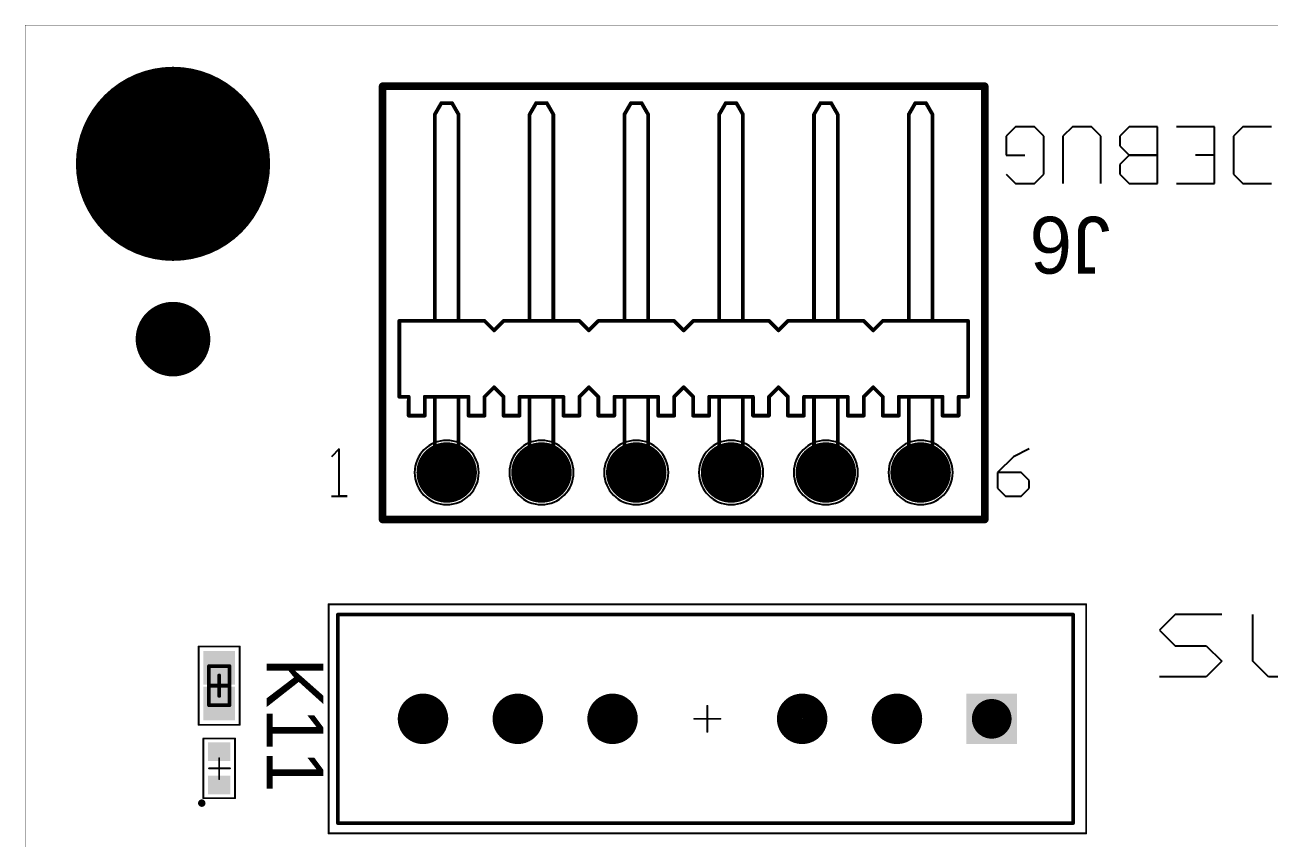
# Model space of a CAD drawing. Header units: millimetres. Extents: x 0 to 100, y 0 to 100.
# Drawn here: x 0 to 33.34, y 78.21 to 100.01 of the extents above; entities that cross this region are included whole.
import ezdxf

# ---------------------------------------------------------------- set-up
doc = ezdxf.new("R2010")
doc.units = ezdxf.units.MM
for name, color, linetype in [('BottomLayer', 5, 'Continuous'), ('BottomSolder', 6, 'Continuous'), ('Mechanical1', 6, 'Continuous'), ('Mechanical13', 56, 'Continuous'), ('Mechanical15', 56, 'Continuous'), ('MidLayer14', 9, 'Continuous'), ('MultiLayer', 9, 'Continuous'), ('PadHoleLayer', 156, 'Continuous'), ('TopLayer', 1, 'Continuous'), ('TopOverlay', 2, 'Continuous'), ('TopPaste', 8, 'Continuous'), ('TopSolder', 216, 'Continuous')]:
    doc.layers.add(name, color=color, linetype=linetype)

msp = doc.modelspace()

# ---------------------------------------------------------------- linework, layer by layer
at = {"layer": 'BottomLayer'}
for points, const_width in [([(2.719, 96.287, 1), (5.219, 96.287, 1)], 2.5), ([(10.898, 88.011, 1), (11.708, 88.011, 1)], 0.81), ([(13.438, 88.011, 1), (14.248, 88.011, 1)], 0.81), ([(15.978, 88.011, 1), (16.788, 88.011, 1)], 0.81), ([(18.518, 88.011, 1), (19.328, 88.011, 1)], 0.81), ([(21.058, 88.011, 1), (21.868, 88.011, 1)], 0.81), ([(23.598, 88.011, 1), (24.408, 88.011, 1)], 0.81), ([(10.38, 81.407, 1), (10.956, 81.407, 1)], 0.575), ([(12.92, 81.407, 1), (13.496, 81.407, 1)], 0.575), ([(15.46, 81.407, 1), (16.036, 81.407, 1)], 0.575), ([(20.54, 81.407, 1), (21.116, 81.407, 1)], 0.575), ([(23.08, 81.407, 1), (23.656, 81.407, 1)], 0.575)]:
    msp.add_lwpolyline(points, format="xyb", close=True, dxfattribs=dict(at, const_width=const_width))
msp.add_solid([(26.483, 80.832), (26.483, 81.982), (25.333, 80.832), (25.333, 81.982)], dxfattribs=at)
at = {"layer": 'BottomSolder'}
for points, const_width in [([(2.668, 96.287, 1), (5.27, 96.287, 1)], 2.602), ([(10.33, 81.407, 1), (11.006, 81.407, 1)], 0.677), ([(12.87, 81.407, 1), (13.546, 81.407, 1)], 0.677), ([(15.41, 81.407, 1), (16.086, 81.407, 1)], 0.677), ([(20.49, 81.407, 1), (21.166, 81.407, 1)], 0.677), ([(23.03, 81.407, 1), (23.706, 81.407, 1)], 0.677)]:
    msp.add_lwpolyline(points, format="xyb", close=True, dxfattribs=dict(at, const_width=const_width))
for points in [[(12.164, 88.011, 1), (10.442, 88.011, 1)], [(14.704, 88.011, 1), (12.982, 88.011, 1)], [(17.244, 88.011, 1), (15.522, 88.011, 1)], [(19.784, 88.011, 1), (18.062, 88.011, 1)], [(22.324, 88.011, 1), (20.602, 88.011, 1)], [(24.864, 88.011, 1), (23.142, 88.011, 1)], [(10.442, 88.011, 1), (10.442, 88.011, 1)], [(12.164, 88.011, 1), (12.164, 88.011, 1)], [(12.982, 88.011, 1), (12.982, 88.011, 1)], [(14.704, 88.011, 1), (14.704, 88.011, 1)], [(15.522, 88.011, 1), (15.522, 88.011, 1)], [(17.244, 88.011, 1), (17.244, 88.011, 1)], [(18.062, 88.011, 1), (18.062, 88.011, 1)], [(19.784, 88.011, 1), (19.784, 88.011, 1)], [(20.602, 88.011, 1), (20.602, 88.011, 1)], [(22.324, 88.011, 1), (22.324, 88.011, 1)], [(23.142, 88.011, 1), (23.142, 88.011, 1)], [(24.864, 88.011, 1), (24.864, 88.011, 1)]]:
    msp.add_lwpolyline(points, format="xyb", close=True, dxfattribs=at)
msp.add_solid([(26.585, 80.73), (26.585, 82.084), (25.231, 80.73), (25.231, 82.084)], dxfattribs=at)
at = {"layer": 'Mechanical1', "const_width": 0.0127}
for points in [[(0.006, 100.006), (100.006, 100.006)], [(0.006, 0.006), (0.006, 100.006)]]:
    msp.add_lwpolyline(points, dxfattribs=at)
at = {"layer": 'Mechanical1', "const_width": 0.00635}
msp.add_lwpolyline([(0.003, 100.006, 1), (0.01, 100.006, 1)], format="xyb", close=True, dxfattribs=at)
msp.add_lwpolyline([(0.003, 100.006, 1), (0.01, 100.006, 1)], format="xyb", close=True, dxfattribs=at)
msp.add_lwpolyline([(0.003, 100.006, 1), (0.01, 100.006, 1)], format="xyb", close=True, dxfattribs=at)
msp.add_lwpolyline([(0.003, 100.006, 1), (0.01, 100.006, 1)], format="xyb", close=True, dxfattribs=at)
at = {"layer": 'Mechanical13'}
for p, q in [((8.425, 88.646), (8.213, 88.434)), ((8.425, 87.376), (8.425, 88.646)), ((26.487, 88.434), (26.064, 88.011)), ((26.91, 88.646), (26.487, 88.434)), ((26.064, 88.011), (26.064, 87.588)), ((26.699, 88.011), (26.064, 88.011)), ((26.91, 87.799), (26.699, 88.011)), ((26.91, 87.588), (26.91, 87.799)), ((8.213, 87.376), (8.636, 87.376)), ((8.636, 87.376), (8.425, 87.376)), ((26.064, 87.588), (26.276, 87.376)), ((26.276, 87.376), (26.699, 87.376)), ((26.699, 87.376), (26.91, 87.588))]:
    msp.add_line(p, q, dxfattribs=at)
for points, const_width in [([(9.583, 86.75), (9.583, 98.425)], 0.1), ([(9.583, 98.425), (25.723, 98.425)], 0.1), ([(25.723, 86.75), (25.723, 98.425)], 0.1), ([(10.985, 97.612), (11.161, 97.917)], 0.1), ([(11.161, 97.917), (11.445, 97.917)], 0.1), ([(11.445, 97.917), (11.621, 97.612)], 0.1), ([(13.525, 97.612), (13.701, 97.917)], 0.1), ([(13.701, 97.917), (13.985, 97.917)], 0.1), ([(13.985, 97.917), (14.161, 97.612)], 0.1), ([(16.065, 97.612), (16.241, 97.917)], 0.1), ([(16.241, 97.917), (16.525, 97.917)], 0.1), ([(16.525, 97.917), (16.701, 97.612)], 0.1), ([(18.605, 97.612), (18.781, 97.917)], 0.1), ([(18.781, 97.917), (19.065, 97.917)], 0.1), ([(19.065, 97.917), (19.241, 97.612)], 0.1), ([(21.145, 97.612), (21.321, 97.917)], 0.1), ([(21.321, 97.917), (21.605, 97.917)], 0.1), ([(21.605, 97.917), (21.781, 97.612)], 0.1), ([(23.685, 97.612), (23.861, 97.917)], 0.1), ([(23.861, 97.917), (24.145, 97.917)], 0.1), ([(24.145, 97.917), (24.321, 97.612)], 0.1), ([(10.985, 92.075), (10.985, 97.612)], 0.1), ([(11.621, 92.075), (11.621, 97.612)], 0.1), ([(13.525, 92.075), (13.525, 97.612)], 0.1), ([(14.161, 92.075), (14.161, 97.612)], 0.1), ([(16.065, 92.075), (16.065, 97.612)], 0.1), ([(16.701, 92.075), (16.701, 97.612)], 0.1), ([(18.605, 92.075), (18.605, 97.612)], 0.1), ([(19.241, 92.075), (19.241, 97.612)], 0.1), ([(21.145, 92.075), (21.145, 97.612)], 0.1), ([(21.781, 92.075), (21.781, 97.612)], 0.1), ([(23.685, 92.075), (23.685, 97.612)], 0.1), ([(24.321, 92.075), (24.321, 97.612)], 0.1), ([(10.033, 90.043), (10.033, 92.075)], 0.1), ([(10.033, 92.075), (12.319, 92.075)], 0.1), ([(12.319, 92.075), (12.573, 91.821)], 0.1), ([(12.573, 91.821), (12.827, 92.075)], 0.1), ([(12.827, 92.075), (14.859, 92.075)], 0.1), ([(14.859, 92.075), (15.113, 91.821)], 0.1), ([(15.113, 91.821), (15.367, 92.075)], 0.1), ([(15.367, 92.075), (17.399, 92.075)], 0.1), ([(17.399, 92.075), (17.653, 91.821)], 0.1), ([(17.653, 91.821), (17.907, 92.075)], 0.1), ([(17.907, 92.075), (19.939, 92.075)], 0.1), ([(19.939, 92.075), (20.193, 91.821)], 0.1), ([(20.193, 91.821), (20.447, 92.075)], 0.1), ([(20.447, 92.075), (22.479, 92.075)], 0.1), ([(22.479, 92.075), (22.733, 91.821)], 0.1), ([(22.733, 91.821), (22.987, 92.075)], 0.1), ([(22.987, 92.075), (25.273, 92.075)], 0.1), ([(25.273, 90.043), (25.273, 92.075)], 0.1), ([(10.033, 90.043), (10.285, 90.043)], 0.1), ([(10.284, 89.535), (10.285, 90.043)], 0.1), ([(10.716, 89.535), (10.716, 90.043)], 0.1), ([(10.716, 90.043), (11.89, 90.043)], 0.1), ([(10.985, 87.693), (10.985, 90.043)], 0.1), ([(11.621, 87.693), (11.621, 90.043)], 0.1), ([(11.89, 89.535), (11.89, 90.043)], 0.1), ([(12.319, 90.043), (12.573, 90.297)], 0.1), ([(12.319, 89.535), (12.319, 90.043)], 0.1), ([(12.573, 90.297), (12.827, 90.043)], 0.1), ([(12.826, 89.535), (12.827, 90.043)], 0.1), ([(13.256, 90.043), (14.43, 90.043)], 0.1), ([(13.256, 89.535), (13.256, 90.043)], 0.1), ([(13.525, 87.693), (13.525, 90.043)], 0.1), ([(14.161, 87.693), (14.161, 90.043)], 0.1), ([(14.43, 89.535), (14.43, 90.043)], 0.1), ([(14.859, 90.043), (15.113, 90.297)], 0.1), ([(14.859, 89.535), (14.859, 90.043)], 0.1), ([(15.113, 90.297), (15.367, 90.043)], 0.1), ([(15.366, 89.535), (15.367, 90.043)], 0.1), ([(15.796, 90.043), (16.97, 90.043)], 0.1), ([(15.796, 89.535), (15.796, 90.043)], 0.1), ([(16.065, 87.693), (16.065, 90.043)], 0.1), ([(16.701, 87.693), (16.701, 90.043)], 0.1), ([(16.97, 89.535), (16.97, 90.043)], 0.1), ([(17.399, 90.043), (17.653, 90.297)], 0.1), ([(17.399, 89.535), (17.399, 90.043)], 0.1), ([(17.653, 90.297), (17.907, 90.043)], 0.1), ([(17.906, 89.535), (17.907, 90.043)], 0.1), ([(18.336, 90.043), (19.51, 90.043)], 0.1), ([(18.336, 89.535), (18.336, 90.043)], 0.1), ([(18.605, 87.693), (18.605, 90.043)], 0.1), ([(19.241, 87.693), (19.241, 90.043)], 0.1), ([(19.51, 89.535), (19.51, 90.043)], 0.1), ([(19.939, 90.043), (20.193, 90.297)], 0.1), ([(19.939, 89.535), (19.939, 90.043)], 0.1), ([(20.193, 90.297), (20.447, 90.043)], 0.1), ([(20.446, 89.535), (20.447, 90.043)], 0.1), ([(20.876, 90.043), (22.05, 90.043)], 0.1), ([(20.876, 89.535), (20.876, 90.043)], 0.1), ([(21.145, 87.693), (21.145, 90.043)], 0.1), ([(21.781, 87.693), (21.781, 90.043)], 0.1), ([(22.05, 89.535), (22.05, 90.043)], 0.1), ([(22.479, 90.043), (22.733, 90.297)], 0.1), ([(22.479, 89.535), (22.479, 90.043)], 0.1), ([(22.733, 90.297), (22.987, 90.043)], 0.1), ([(22.987, 89.535), (22.987, 90.043)], 0.1), ([(23.416, 90.043), (24.59, 90.043)], 0.1), ([(23.416, 89.535), (23.416, 90.043)], 0.1), ([(23.685, 87.693), (23.685, 90.043)], 0.1), ([(24.321, 87.693), (24.321, 90.043)], 0.1), ([(24.59, 89.535), (24.59, 90.043)], 0.1), ([(25.021, 90.043), (25.273, 90.043)], 0.1), ([(25.021, 90.043), (25.022, 89.535)], 0.1), ([(10.284, 89.535), (10.716, 89.535)], 0.1), ([(11.89, 89.535), (12.319, 89.535)], 0.1), ([(12.826, 89.535), (13.256, 89.535)], 0.1), ([(14.43, 89.535), (14.859, 89.535)], 0.1), ([(15.366, 89.535), (15.796, 89.535)], 0.1), ([(16.97, 89.535), (17.399, 89.535)], 0.1), ([(17.906, 89.535), (18.336, 89.535)], 0.1), ([(19.51, 89.535), (19.939, 89.535)], 0.1), ([(20.446, 89.535), (20.876, 89.535)], 0.1), ([(22.05, 89.535), (22.479, 89.535)], 0.1), ([(22.987, 89.535), (23.416, 89.535)], 0.1), ([(24.59, 89.535), (25.022, 89.535)], 0.1), ([(10.985, 87.693), (11.621, 87.693)], 0.1), ([(13.525, 87.693), (14.161, 87.693)], 0.1), ([(16.065, 87.693), (16.701, 87.693)], 0.1), ([(18.605, 87.693), (19.241, 87.693)], 0.1), ([(21.145, 87.693), (21.781, 87.693)], 0.1), ([(23.685, 87.693), (24.321, 87.693)], 0.1), ([(9.583, 86.75), (25.723, 86.75)], 0.1), ([(8.388, 84.201), (28.088, 84.201)], 0.1), ([(8.388, 78.613), (8.388, 84.201)], 0.1), ([(28.088, 78.613), (28.088, 84.201)], 0.1), ([(4.932, 82.821), (5.482, 82.821)], 0.1), ([(4.932, 81.771), (4.932, 82.821)], 0.1), ([(5.482, 81.771), (5.482, 82.821)], 0.1), ([(4.932, 81.771), (5.482, 81.771)], 0.1), ([(4.782, 79.279), (4.782, 80.879)], 0.05), ([(4.782, 80.879), (5.632, 80.879)], 0.05), ([(5.632, 79.279), (5.632, 80.879)], 0.05), ([(4.782, 79.279), (5.632, 79.279)], 0.05), ([(8.388, 78.613), (28.088, 78.613)], 0.1)]:
    msp.add_lwpolyline(points, dxfattribs=dict(at, const_width=const_width))
for points, const_width in [([(9.558, 98.425, 1), (9.608, 98.425, 1)], 0.05), ([(9.558, 98.425, 1), (9.608, 98.425, 1)], 0.05), ([(25.698, 98.425, 1), (25.748, 98.425, 1)], 0.05), ([(25.698, 98.425, 1), (25.748, 98.425, 1)], 0.05), ([(11.136, 97.917, 1), (11.186, 97.917, 1)], 0.05), ([(11.136, 97.917, 1), (11.186, 97.917, 1)], 0.05), ([(11.42, 97.917, 1), (11.47, 97.917, 1)], 0.05), ([(11.42, 97.917, 1), (11.47, 97.917, 1)], 0.05), ([(13.676, 97.917, 1), (13.726, 97.917, 1)], 0.05), ([(13.676, 97.917, 1), (13.726, 97.917, 1)], 0.05), ([(13.96, 97.917, 1), (14.01, 97.917, 1)], 0.05), ([(13.96, 97.917, 1), (14.01, 97.917, 1)], 0.05), ([(16.216, 97.917, 1), (16.266, 97.917, 1)], 0.05), ([(16.216, 97.917, 1), (16.266, 97.917, 1)], 0.05), ([(16.5, 97.917, 1), (16.55, 97.917, 1)], 0.05), ([(16.5, 97.917, 1), (16.55, 97.917, 1)], 0.05), ([(18.756, 97.917, 1), (18.806, 97.917, 1)], 0.05), ([(18.756, 97.917, 1), (18.806, 97.917, 1)], 0.05), ([(19.04, 97.917, 1), (19.09, 97.917, 1)], 0.05), ([(19.04, 97.917, 1), (19.09, 97.917, 1)], 0.05), ([(21.296, 97.917, 1), (21.346, 97.917, 1)], 0.05), ([(21.296, 97.917, 1), (21.346, 97.917, 1)], 0.05), ([(21.58, 97.917, 1), (21.63, 97.917, 1)], 0.05), ([(21.58, 97.917, 1), (21.63, 97.917, 1)], 0.05), ([(23.836, 97.917, 1), (23.886, 97.917, 1)], 0.05), ([(23.836, 97.917, 1), (23.886, 97.917, 1)], 0.05), ([(24.12, 97.917, 1), (24.17, 97.917, 1)], 0.05), ([(24.12, 97.917, 1), (24.17, 97.917, 1)], 0.05), ([(10.96, 97.612, 1), (11.01, 97.612, 1)], 0.05), ([(10.96, 97.612, 1), (11.01, 97.612, 1)], 0.05), ([(11.596, 97.612, 1), (11.646, 97.612, 1)], 0.05), ([(11.596, 97.612, 1), (11.646, 97.612, 1)], 0.05), ([(13.5, 97.612, 1), (13.55, 97.612, 1)], 0.05), ([(13.5, 97.612, 1), (13.55, 97.612, 1)], 0.05), ([(14.136, 97.612, 1), (14.186, 97.612, 1)], 0.05), ([(14.136, 97.612, 1), (14.186, 97.612, 1)], 0.05), ([(16.04, 97.612, 1), (16.09, 97.612, 1)], 0.05), ([(16.04, 97.612, 1), (16.09, 97.612, 1)], 0.05), ([(16.676, 97.612, 1), (16.726, 97.612, 1)], 0.05), ([(16.676, 97.612, 1), (16.726, 97.612, 1)], 0.05), ([(18.58, 97.612, 1), (18.63, 97.612, 1)], 0.05), ([(18.58, 97.612, 1), (18.63, 97.612, 1)], 0.05), ([(19.216, 97.612, 1), (19.266, 97.612, 1)], 0.05), ([(19.216, 97.612, 1), (19.266, 97.612, 1)], 0.05), ([(21.12, 97.612, 1), (21.17, 97.612, 1)], 0.05), ([(21.12, 97.612, 1), (21.17, 97.612, 1)], 0.05), ([(21.756, 97.612, 1), (21.806, 97.612, 1)], 0.05), ([(21.756, 97.612, 1), (21.806, 97.612, 1)], 0.05), ([(23.66, 97.612, 1), (23.71, 97.612, 1)], 0.05), ([(23.66, 97.612, 1), (23.71, 97.612, 1)], 0.05), ([(24.296, 97.612, 1), (24.346, 97.612, 1)], 0.05), ([(24.296, 97.612, 1), (24.346, 97.612, 1)], 0.05), ([(10.008, 92.075, 1), (10.058, 92.075, 1)], 0.05), ([(10.008, 92.075, 1), (10.058, 92.075, 1)], 0.05), ([(10.96, 92.075, 1), (11.01, 92.075, 1)], 0.05), ([(11.596, 92.075, 1), (11.646, 92.075, 1)], 0.05), ([(12.294, 92.075, 1), (12.344, 92.075, 1)], 0.05), ([(12.294, 92.075, 1), (12.344, 92.075, 1)], 0.05), ([(12.802, 92.075, 1), (12.852, 92.075, 1)], 0.05), ([(12.802, 92.075, 1), (12.852, 92.075, 1)], 0.05), ([(13.5, 92.075, 1), (13.55, 92.075, 1)], 0.05), ([(14.136, 92.075, 1), (14.186, 92.075, 1)], 0.05), ([(14.834, 92.075, 1), (14.884, 92.075, 1)], 0.05), ([(14.834, 92.075, 1), (14.884, 92.075, 1)], 0.05), ([(15.342, 92.075, 1), (15.392, 92.075, 1)], 0.05), ([(15.342, 92.075, 1), (15.392, 92.075, 1)], 0.05), ([(16.04, 92.075, 1), (16.09, 92.075, 1)], 0.05), ([(16.676, 92.075, 1), (16.726, 92.075, 1)], 0.05), ([(17.374, 92.075, 1), (17.424, 92.075, 1)], 0.05), ([(17.374, 92.075, 1), (17.424, 92.075, 1)], 0.05), ([(17.882, 92.075, 1), (17.932, 92.075, 1)], 0.05), ([(17.882, 92.075, 1), (17.932, 92.075, 1)], 0.05), ([(18.58, 92.075, 1), (18.63, 92.075, 1)], 0.05), ([(19.216, 92.075, 1), (19.266, 92.075, 1)], 0.05), ([(19.914, 92.075, 1), (19.964, 92.075, 1)], 0.05), ([(19.914, 92.075, 1), (19.964, 92.075, 1)], 0.05), ([(20.422, 92.075, 1), (20.472, 92.075, 1)], 0.05), ([(20.422, 92.075, 1), (20.472, 92.075, 1)], 0.05), ([(21.12, 92.075, 1), (21.17, 92.075, 1)], 0.05), ([(21.756, 92.075, 1), (21.806, 92.075, 1)], 0.05), ([(22.454, 92.075, 1), (22.504, 92.075, 1)], 0.05), ([(22.454, 92.075, 1), (22.504, 92.075, 1)], 0.05), ([(22.962, 92.075, 1), (23.012, 92.075, 1)], 0.05), ([(22.962, 92.075, 1), (23.012, 92.075, 1)], 0.05), ([(23.66, 92.075, 1), (23.71, 92.075, 1)], 0.05), ([(24.296, 92.075, 1), (24.346, 92.075, 1)], 0.05), ([(25.248, 92.075, 1), (25.298, 92.075, 1)], 0.05), ([(25.248, 92.075, 1), (25.298, 92.075, 1)], 0.05), ([(12.548, 91.821, 1), (12.598, 91.821, 1)], 0.05), ([(12.548, 91.821, 1), (12.598, 91.821, 1)], 0.05), ([(15.088, 91.821, 1), (15.138, 91.821, 1)], 0.05), ([(15.088, 91.821, 1), (15.138, 91.821, 1)], 0.05), ([(17.628, 91.821, 1), (17.678, 91.821, 1)], 0.05), ([(17.628, 91.821, 1), (17.678, 91.821, 1)], 0.05), ([(20.168, 91.821, 1), (20.218, 91.821, 1)], 0.05), ([(20.168, 91.821, 1), (20.218, 91.821, 1)], 0.05), ([(22.708, 91.821, 1), (22.758, 91.821, 1)], 0.05), ([(22.708, 91.821, 1), (22.758, 91.821, 1)], 0.05), ([(10.008, 90.043, 1), (10.058, 90.043, 1)], 0.05), ([(10.008, 90.043, 1), (10.058, 90.043, 1)], 0.05), ([(10.26, 90.043, 1), (10.31, 90.043, 1)], 0.05), ([(10.26, 90.043, 1), (10.31, 90.043, 1)], 0.05), ([(10.691, 90.043, 1), (10.741, 90.043, 1)], 0.05), ([(10.691, 90.043, 1), (10.741, 90.043, 1)], 0.05), ([(10.96, 90.043, 1), (11.01, 90.043, 1)], 0.05), ([(11.596, 90.043, 1), (11.646, 90.043, 1)], 0.05), ([(11.865, 90.043, 1), (11.915, 90.043, 1)], 0.05), ([(11.865, 90.043, 1), (11.915, 90.043, 1)], 0.05), ([(12.294, 90.043, 1), (12.344, 90.043, 1)], 0.05), ([(12.294, 90.043, 1), (12.344, 90.043, 1)], 0.05), ([(12.548, 90.297, 1), (12.598, 90.297, 1)], 0.05), ([(12.548, 90.297, 1), (12.598, 90.297, 1)], 0.05), ([(12.802, 90.043, 1), (12.852, 90.043, 1)], 0.05), ([(12.802, 90.043, 1), (12.852, 90.043, 1)], 0.05), ([(13.231, 90.043, 1), (13.281, 90.043, 1)], 0.05), ([(13.231, 90.043, 1), (13.281, 90.043, 1)], 0.05), ([(13.5, 90.043, 1), (13.55, 90.043, 1)], 0.05), ([(14.136, 90.043, 1), (14.186, 90.043, 1)], 0.05), ([(14.405, 90.043, 1), (14.455, 90.043, 1)], 0.05), ([(14.405, 90.043, 1), (14.455, 90.043, 1)], 0.05), ([(14.834, 90.043, 1), (14.884, 90.043, 1)], 0.05), ([(14.834, 90.043, 1), (14.884, 90.043, 1)], 0.05), ([(15.088, 90.297, 1), (15.138, 90.297, 1)], 0.05), ([(15.088, 90.297, 1), (15.138, 90.297, 1)], 0.05), ([(15.342, 90.043, 1), (15.392, 90.043, 1)], 0.05), ([(15.342, 90.043, 1), (15.392, 90.043, 1)], 0.05), ([(15.771, 90.043, 1), (15.821, 90.043, 1)], 0.05), ([(15.771, 90.043, 1), (15.821, 90.043, 1)], 0.05), ([(16.04, 90.043, 1), (16.09, 90.043, 1)], 0.05), ([(16.676, 90.043, 1), (16.726, 90.043, 1)], 0.05), ([(16.945, 90.043, 1), (16.995, 90.043, 1)], 0.05), ([(16.945, 90.043, 1), (16.995, 90.043, 1)], 0.05), ([(17.374, 90.043, 1), (17.424, 90.043, 1)], 0.05), ([(17.374, 90.043, 1), (17.424, 90.043, 1)], 0.05), ([(17.628, 90.297, 1), (17.678, 90.297, 1)], 0.05), ([(17.628, 90.297, 1), (17.678, 90.297, 1)], 0.05), ([(17.882, 90.043, 1), (17.932, 90.043, 1)], 0.05), ([(17.882, 90.043, 1), (17.932, 90.043, 1)], 0.05), ([(18.311, 90.043, 1), (18.361, 90.043, 1)], 0.05), ([(18.311, 90.043, 1), (18.361, 90.043, 1)], 0.05), ([(18.58, 90.043, 1), (18.63, 90.043, 1)], 0.05), ([(19.216, 90.043, 1), (19.266, 90.043, 1)], 0.05), ([(19.485, 90.043, 1), (19.535, 90.043, 1)], 0.05), ([(19.485, 90.043, 1), (19.535, 90.043, 1)], 0.05), ([(19.914, 90.043, 1), (19.964, 90.043, 1)], 0.05), ([(19.914, 90.043, 1), (19.964, 90.043, 1)], 0.05), ([(20.168, 90.297, 1), (20.218, 90.297, 1)], 0.05), ([(20.168, 90.297, 1), (20.218, 90.297, 1)], 0.05), ([(20.422, 90.043, 1), (20.472, 90.043, 1)], 0.05), ([(20.422, 90.043, 1), (20.472, 90.043, 1)], 0.05), ([(20.851, 90.043, 1), (20.901, 90.043, 1)], 0.05), ([(20.851, 90.043, 1), (20.901, 90.043, 1)], 0.05), ([(21.12, 90.043, 1), (21.17, 90.043, 1)], 0.05), ([(21.756, 90.043, 1), (21.806, 90.043, 1)], 0.05), ([(22.025, 90.043, 1), (22.075, 90.043, 1)], 0.05), ([(22.025, 90.043, 1), (22.075, 90.043, 1)], 0.05), ([(22.454, 90.043, 1), (22.504, 90.043, 1)], 0.05), ([(22.454, 90.043, 1), (22.504, 90.043, 1)], 0.05), ([(22.708, 90.297, 1), (22.758, 90.297, 1)], 0.05), ([(22.708, 90.297, 1), (22.758, 90.297, 1)], 0.05), ([(22.962, 90.043, 1), (23.012, 90.043, 1)], 0.05), ([(22.962, 90.043, 1), (23.012, 90.043, 1)], 0.05), ([(23.391, 90.043, 1), (23.441, 90.043, 1)], 0.05), ([(23.391, 90.043, 1), (23.441, 90.043, 1)], 0.05), ([(23.66, 90.043, 1), (23.71, 90.043, 1)], 0.05), ([(24.296, 90.043, 1), (24.346, 90.043, 1)], 0.05), ([(24.565, 90.043, 1), (24.615, 90.043, 1)], 0.05), ([(24.565, 90.043, 1), (24.615, 90.043, 1)], 0.05), ([(24.996, 90.043, 1), (25.046, 90.043, 1)], 0.05), ([(24.996, 90.043, 1), (25.046, 90.043, 1)], 0.05), ([(25.248, 90.043, 1), (25.298, 90.043, 1)], 0.05), ([(25.248, 90.043, 1), (25.298, 90.043, 1)], 0.05), ([(10.259, 89.535, 1), (10.309, 89.535, 1)], 0.05), ([(10.259, 89.535, 1), (10.309, 89.535, 1)], 0.05), ([(10.691, 89.535, 1), (10.741, 89.535, 1)], 0.05), ([(10.691, 89.535, 1), (10.741, 89.535, 1)], 0.05), ([(11.865, 89.535, 1), (11.915, 89.535, 1)], 0.05), ([(11.865, 89.535, 1), (11.915, 89.535, 1)], 0.05), ([(12.294, 89.535, 1), (12.344, 89.535, 1)], 0.05), ([(12.294, 89.535, 1), (12.344, 89.535, 1)], 0.05), ([(12.801, 89.535, 1), (12.851, 89.535, 1)], 0.05), ([(12.801, 89.535, 1), (12.851, 89.535, 1)], 0.05), ([(13.231, 89.535, 1), (13.281, 89.535, 1)], 0.05), ([(13.231, 89.535, 1), (13.281, 89.535, 1)], 0.05), ([(14.405, 89.535, 1), (14.455, 89.535, 1)], 0.05), ([(14.405, 89.535, 1), (14.455, 89.535, 1)], 0.05), ([(14.834, 89.535, 1), (14.884, 89.535, 1)], 0.05), ([(14.834, 89.535, 1), (14.884, 89.535, 1)], 0.05), ([(15.341, 89.535, 1), (15.391, 89.535, 1)], 0.05), ([(15.341, 89.535, 1), (15.391, 89.535, 1)], 0.05), ([(15.771, 89.535, 1), (15.821, 89.535, 1)], 0.05), ([(15.771, 89.535, 1), (15.821, 89.535, 1)], 0.05), ([(16.945, 89.535, 1), (16.995, 89.535, 1)], 0.05), ([(16.945, 89.535, 1), (16.995, 89.535, 1)], 0.05), ([(17.374, 89.535, 1), (17.424, 89.535, 1)], 0.05), ([(17.374, 89.535, 1), (17.424, 89.535, 1)], 0.05), ([(17.881, 89.535, 1), (17.931, 89.535, 1)], 0.05), ([(17.881, 89.535, 1), (17.931, 89.535, 1)], 0.05), ([(18.311, 89.535, 1), (18.361, 89.535, 1)], 0.05), ([(18.311, 89.535, 1), (18.361, 89.535, 1)], 0.05), ([(19.485, 89.535, 1), (19.535, 89.535, 1)], 0.05), ([(19.485, 89.535, 1), (19.535, 89.535, 1)], 0.05), ([(19.914, 89.535, 1), (19.964, 89.535, 1)], 0.05), ([(19.914, 89.535, 1), (19.964, 89.535, 1)], 0.05), ([(20.421, 89.535, 1), (20.471, 89.535, 1)], 0.05), ([(20.421, 89.535, 1), (20.471, 89.535, 1)], 0.05), ([(20.851, 89.535, 1), (20.901, 89.535, 1)], 0.05), ([(20.851, 89.535, 1), (20.901, 89.535, 1)], 0.05), ([(22.025, 89.535, 1), (22.075, 89.535, 1)], 0.05), ([(22.025, 89.535, 1), (22.075, 89.535, 1)], 0.05), ([(22.454, 89.535, 1), (22.504, 89.535, 1)], 0.05), ([(22.454, 89.535, 1), (22.504, 89.535, 1)], 0.05), ([(22.962, 89.535, 1), (23.012, 89.535, 1)], 0.05), ([(22.962, 89.535, 1), (23.012, 89.535, 1)], 0.05), ([(23.391, 89.535, 1), (23.441, 89.535, 1)], 0.05), ([(23.391, 89.535, 1), (23.441, 89.535, 1)], 0.05), ([(24.565, 89.535, 1), (24.615, 89.535, 1)], 0.05), ([(24.565, 89.535, 1), (24.615, 89.535, 1)], 0.05), ([(24.997, 89.535, 1), (25.047, 89.535, 1)], 0.05), ([(24.997, 89.535, 1), (25.047, 89.535, 1)], 0.05), ([(10.96, 87.693, 1), (11.01, 87.693, 1)], 0.05), ([(10.96, 87.693, 1), (11.01, 87.693, 1)], 0.05), ([(11.596, 87.693, 1), (11.646, 87.693, 1)], 0.05), ([(11.596, 87.693, 1), (11.646, 87.693, 1)], 0.05), ([(13.5, 87.693, 1), (13.55, 87.693, 1)], 0.05), ([(13.5, 87.693, 1), (13.55, 87.693, 1)], 0.05), ([(14.136, 87.693, 1), (14.186, 87.693, 1)], 0.05), ([(14.136, 87.693, 1), (14.186, 87.693, 1)], 0.05), ([(16.04, 87.693, 1), (16.09, 87.693, 1)], 0.05), ([(16.04, 87.693, 1), (16.09, 87.693, 1)], 0.05), ([(16.676, 87.693, 1), (16.726, 87.693, 1)], 0.05), ([(16.676, 87.693, 1), (16.726, 87.693, 1)], 0.05), ([(18.58, 87.693, 1), (18.63, 87.693, 1)], 0.05), ([(18.58, 87.693, 1), (18.63, 87.693, 1)], 0.05), ([(19.216, 87.693, 1), (19.266, 87.693, 1)], 0.05), ([(19.216, 87.693, 1), (19.266, 87.693, 1)], 0.05), ([(21.12, 87.693, 1), (21.17, 87.693, 1)], 0.05), ([(21.12, 87.693, 1), (21.17, 87.693, 1)], 0.05), ([(21.756, 87.693, 1), (21.806, 87.693, 1)], 0.05), ([(21.756, 87.693, 1), (21.806, 87.693, 1)], 0.05), ([(23.66, 87.693, 1), (23.71, 87.693, 1)], 0.05), ([(23.66, 87.693, 1), (23.71, 87.693, 1)], 0.05), ([(24.296, 87.693, 1), (24.346, 87.693, 1)], 0.05), ([(24.296, 87.693, 1), (24.346, 87.693, 1)], 0.05), ([(9.558, 86.75, 1), (9.608, 86.75, 1)], 0.05), ([(9.558, 86.75, 1), (9.608, 86.75, 1)], 0.05), ([(25.698, 86.75, 1), (25.748, 86.75, 1)], 0.05), ([(25.698, 86.75, 1), (25.748, 86.75, 1)], 0.05), ([(8.363, 84.201, 1), (8.413, 84.201, 1)], 0.05), ([(8.363, 84.201, 1), (8.413, 84.201, 1)], 0.05), ([(28.063, 84.201, 1), (28.113, 84.201, 1)], 0.05), ([(28.063, 84.201, 1), (28.113, 84.201, 1)], 0.05), ([(4.907, 82.821, 1), (4.957, 82.821, 1)], 0.05), ([(4.907, 82.821, 1), (4.957, 82.821, 1)], 0.05), ([(5.457, 82.821, 1), (5.507, 82.821, 1)], 0.05), ([(5.457, 82.821, 1), (5.507, 82.821, 1)], 0.05), ([(4.907, 81.771, 1), (4.957, 81.771, 1)], 0.05), ([(4.907, 81.771, 1), (4.957, 81.771, 1)], 0.05), ([(5.457, 81.771, 1), (5.507, 81.771, 1)], 0.05), ([(5.457, 81.771, 1), (5.507, 81.771, 1)], 0.05), ([(4.77, 80.879, 1), (4.794, 80.879, 1)], 0.025), ([(4.77, 80.879, 1), (4.794, 80.879, 1)], 0.025), ([(5.62, 80.879, 1), (5.644, 80.879, 1)], 0.025), ([(5.62, 80.879, 1), (5.644, 80.879, 1)], 0.025), ([(4.77, 79.279, 1), (4.794, 79.279, 1)], 0.025), ([(4.77, 79.279, 1), (4.794, 79.279, 1)], 0.025), ([(5.62, 79.279, 1), (5.644, 79.279, 1)], 0.025), ([(5.62, 79.279, 1), (5.644, 79.279, 1)], 0.025), ([(8.363, 78.613, 1), (8.413, 78.613, 1)], 0.05), ([(8.363, 78.613, 1), (8.413, 78.613, 1)], 0.05), ([(28.063, 78.613, 1), (28.113, 78.613, 1)], 0.05), ([(28.063, 78.613, 1), (28.113, 78.613, 1)], 0.05)]:
    msp.add_lwpolyline(points, format="xyb", close=True, dxfattribs=dict(at, const_width=const_width))
at = {"layer": 'Mechanical15'}
for points, const_width in [([(9.583, 98.367), (25.723, 98.367)], 0.2), ([(9.583, 86.75), (9.583, 98.367)], 0.2), ([(25.723, 86.75), (25.723, 98.367)], 0.2), ([(9.583, 86.75), (25.723, 86.75)], 0.2), ([(8.138, 78.337), (8.138, 84.477)], 0.05), ([(8.138, 84.477), (28.438, 84.477)], 0.05), ([(28.438, 78.337), (28.438, 84.477)], 0.05), ([(4.657, 83.346), (5.757, 83.346)], 0.05), ([(4.657, 81.246), (4.657, 83.346)], 0.05), ([(5.757, 81.246), (5.757, 83.346)], 0.05), ([(5.207, 82.021), (5.207, 82.571)], 0.1), ([(4.932, 82.296), (5.482, 82.296)], 0.1), ([(18.288, 81.057), (18.288, 81.757)], 0.05), ([(17.938, 81.407), (18.638, 81.407)], 0.05), ([(4.657, 81.246), (5.757, 81.246)], 0.05), ([(4.782, 80.879), (5.632, 80.879)], 0.05), ([(4.782, 79.279), (4.782, 80.879)], 0.05), ([(5.632, 79.279), (5.632, 80.879)], 0.05), ([(5.207, 79.792), (5.207, 80.352)], 0.05), ([(4.934, 80.079), (5.494, 80.079)], 0.05), ([(4.782, 79.279), (5.632, 79.279)], 0.05), ([(8.138, 78.337), (28.438, 78.337)], 0.05)]:
    msp.add_lwpolyline(points, dxfattribs=dict(at, const_width=const_width))
for points, const_width in [([(9.533, 98.367, 1), (9.633, 98.367, 1)], 0.1), ([(9.533, 98.367, 1), (9.633, 98.367, 1)], 0.1), ([(25.673, 98.367, 1), (25.773, 98.367, 1)], 0.1), ([(25.673, 98.367, 1), (25.773, 98.367, 1)], 0.1), ([(9.533, 86.75, 1), (9.633, 86.75, 1)], 0.1), ([(9.533, 86.75, 1), (9.633, 86.75, 1)], 0.1), ([(25.673, 86.75, 1), (25.773, 86.75, 1)], 0.1), ([(25.673, 86.75, 1), (25.773, 86.75, 1)], 0.1), ([(8.125, 84.477, 1), (8.15, 84.477, 1)], 0.025), ([(8.125, 84.477, 1), (8.15, 84.477, 1)], 0.025), ([(28.426, 84.477, 1), (28.451, 84.477, 1)], 0.025), ([(28.426, 84.477, 1), (28.451, 84.477, 1)], 0.025), ([(4.645, 83.346, 1), (4.67, 83.346, 1)], 0.025), ([(4.645, 83.346, 1), (4.67, 83.346, 1)], 0.025), ([(5.745, 83.346, 1), (5.77, 83.346, 1)], 0.025), ([(5.745, 83.346, 1), (5.77, 83.346, 1)], 0.025), ([(5.182, 82.571, 1), (5.232, 82.571, 1)], 0.05), ([(4.907, 82.296, 1), (4.957, 82.296, 1)], 0.05), ([(5.182, 82.021, 1), (5.232, 82.021, 1)], 0.05), ([(5.457, 82.296, 1), (5.507, 82.296, 1)], 0.05), ([(18.275, 81.757, 1), (18.301, 81.757, 1)], 0.025), ([(17.925, 81.407, 1), (17.95, 81.407, 1)], 0.025), ([(18.626, 81.407, 1), (18.651, 81.407, 1)], 0.025), ([(4.645, 81.246, 1), (4.67, 81.246, 1)], 0.025), ([(4.645, 81.246, 1), (4.67, 81.246, 1)], 0.025), ([(5.745, 81.246, 1), (5.77, 81.246, 1)], 0.025), ([(5.745, 81.246, 1), (5.77, 81.246, 1)], 0.025), ([(18.275, 81.057, 1), (18.301, 81.057, 1)], 0.025), ([(4.77, 80.879, 1), (4.794, 80.879, 1)], 0.025), ([(4.77, 80.879, 1), (4.794, 80.879, 1)], 0.025), ([(5.62, 80.879, 1), (5.644, 80.879, 1)], 0.025), ([(5.62, 80.879, 1), (5.644, 80.879, 1)], 0.025), ([(5.195, 80.352, 1), (5.219, 80.352, 1)], 0.025), ([(4.922, 80.079, 1), (4.947, 80.079, 1)], 0.025), ([(5.482, 80.079, 1), (5.507, 80.079, 1)], 0.025), ([(5.195, 79.792, 1), (5.219, 79.792, 1)], 0.025), ([(4.77, 79.279, 1), (4.794, 79.279, 1)], 0.025), ([(4.77, 79.279, 1), (4.794, 79.279, 1)], 0.025), ([(5.62, 79.279, 1), (5.644, 79.279, 1)], 0.025), ([(5.62, 79.279, 1), (5.644, 79.279, 1)], 0.025), ([(8.125, 78.337, 1), (8.15, 78.337, 1)], 0.025), ([(8.125, 78.337, 1), (8.15, 78.337, 1)], 0.025), ([(28.426, 78.337, 1), (28.451, 78.337, 1)], 0.025), ([(28.426, 78.337, 1), (28.451, 78.337, 1)], 0.025)]:
    msp.add_lwpolyline(points, format="xyb", close=True, dxfattribs=dict(at, const_width=const_width))
at = {"layer": 'MidLayer14'}
for points, const_width in [([(2.719, 96.287, 1), (5.219, 96.287, 1)], 2.5), ([(10.898, 88.011, 1), (11.708, 88.011, 1)], 0.81), ([(13.438, 88.011, 1), (14.248, 88.011, 1)], 0.81), ([(15.978, 88.011, 1), (16.788, 88.011, 1)], 0.81), ([(18.518, 88.011, 1), (19.328, 88.011, 1)], 0.81), ([(21.058, 88.011, 1), (21.868, 88.011, 1)], 0.81), ([(23.598, 88.011, 1), (24.408, 88.011, 1)], 0.81), ([(10.38, 81.407, 1), (10.956, 81.407, 1)], 0.575), ([(12.92, 81.407, 1), (13.496, 81.407, 1)], 0.575), ([(15.46, 81.407, 1), (16.036, 81.407, 1)], 0.575), ([(20.54, 81.407, 1), (21.116, 81.407, 1)], 0.575), ([(23.08, 81.407, 1), (23.656, 81.407, 1)], 0.575), ([(25.642, 81.407, 1), (26.174, 81.407, 1)], 0.531)]:
    msp.add_lwpolyline(points, format="xyb", close=True, dxfattribs=dict(at, const_width=const_width))
at = {"layer": 'MultiLayer', "const_width": 0.81}
for points in [[(10.898, 88.011, 1), (11.708, 88.011, 1)], [(13.438, 88.011, 1), (14.248, 88.011, 1)], [(15.978, 88.011, 1), (16.788, 88.011, 1)], [(18.518, 88.011, 1), (19.328, 88.011, 1)], [(21.058, 88.011, 1), (21.868, 88.011, 1)], [(23.598, 88.011, 1), (24.408, 88.011, 1)]]:
    msp.add_lwpolyline(points, format="xyb", close=True, dxfattribs=at)
at = {"layer": 'PadHoleLayer'}
for points, const_width in [([(3.419, 96.287, 1), (4.519, 96.287, 1)], 1.1), ([(11.048, 88.011, 1), (11.558, 88.011, 1)], 0.51), ([(13.588, 88.011, 1), (14.098, 88.011, 1)], 0.51), ([(16.128, 88.011, 1), (16.638, 88.011, 1)], 0.51), ([(18.668, 88.011, 1), (19.178, 88.011, 1)], 0.51), ([(21.208, 88.011, 1), (21.718, 88.011, 1)], 0.51), ([(23.748, 88.011, 1), (24.258, 88.011, 1)], 0.51), ([(10.48, 81.407, 1), (10.856, 81.407, 1)], 0.375), ([(13.02, 81.407, 1), (13.396, 81.407, 1)], 0.375), ([(15.56, 81.407, 1), (15.936, 81.407, 1)], 0.375), ([(20.64, 81.407, 1), (21.016, 81.407, 1)], 0.375), ([(23.18, 81.407, 1), (23.556, 81.407, 1)], 0.375), ([(25.72, 81.407, 1), (26.096, 81.407, 1)], 0.375)]:
    msp.add_lwpolyline(points, format="xyb", close=True, dxfattribs=dict(at, const_width=const_width))
at = {"layer": 'TopLayer'}
msp.add_line((3.969, 91.587), (3.969, 91.587), dxfattribs=at)
for points, const_width in [([(2.719, 96.287, 1), (5.219, 96.287, 1)], 2.5), ([(4.469, 91.587, 1), (3.469, 91.587, 1)], 1), ([(3.219, 91.587, 1), (3.719, 91.587, 1)], 0.5), ([(3.719, 91.587, 1), (4.219, 91.587, 1)], 0.5), ([(4.219, 91.587, 1), (4.719, 91.587, 1)], 0.5), ([(10.898, 88.011, 1), (11.708, 88.011, 1)], 0.81), ([(13.438, 88.011, 1), (14.248, 88.011, 1)], 0.81), ([(15.978, 88.011, 1), (16.788, 88.011, 1)], 0.81), ([(18.518, 88.011, 1), (19.328, 88.011, 1)], 0.81), ([(21.058, 88.011, 1), (21.868, 88.011, 1)], 0.81), ([(23.598, 88.011, 1), (24.408, 88.011, 1)], 0.81), ([(10.38, 81.407, 1), (10.956, 81.407, 1)], 0.575), ([(12.92, 81.407, 1), (13.496, 81.407, 1)], 0.575), ([(15.46, 81.407, 1), (16.036, 81.407, 1)], 0.575), ([(20.54, 81.407, 1), (21.116, 81.407, 1)], 0.575), ([(23.08, 81.407, 1), (23.656, 81.407, 1)], 0.575)]:
    msp.add_lwpolyline(points, format="xyb", close=True, dxfattribs=dict(at, const_width=const_width))
for points in [[(4.882, 82.421), (5.532, 82.421), (4.882, 83.121), (5.532, 83.121)], [(4.882, 81.471), (5.532, 81.471), (4.882, 82.171), (5.532, 82.171)], [(26.483, 80.832), (26.483, 81.982), (25.333, 80.832), (25.333, 81.982)], [(5.507, 80.279), (5.507, 80.779), (4.907, 80.279), (4.907, 80.779)], [(5.507, 79.379), (5.507, 79.879), (4.907, 79.379), (4.907, 79.879)]]:
    msp.add_solid(points, dxfattribs=at)
at = {"layer": 'TopOverlay'}
for p, q in [((26.545, 97.282), (26.291, 97.028)), ((26.291, 97.028), (26.291, 96.52)), ((27.053, 97.282), (26.545, 97.282)), ((27.307, 97.028), (27.053, 97.282)), ((27.307, 96.012), (27.307, 97.028)), ((28.069, 97.282), (27.815, 97.028)), ((27.815, 97.028), (27.815, 95.758)), ((28.577, 97.282), (28.069, 97.282)), ((28.83, 97.028), (28.577, 97.282)), ((28.83, 95.758), (28.83, 97.028)), ((29.592, 97.282), (29.338, 97.028)), ((29.338, 97.028), (29.338, 96.774)), ((30.354, 97.282), (29.592, 97.282)), ((30.354, 95.758), (30.354, 97.282)), ((31.877, 97.282), (30.862, 97.282)), ((31.877, 95.758), (31.877, 97.282)), ((32.639, 97.282), (32.385, 97.028)), ((32.385, 97.028), (32.385, 96.012)), ((33.401, 97.282), (32.639, 97.282)), ((29.338, 96.774), (29.592, 96.52)), ((26.291, 96.52), (26.799, 96.52)), ((29.592, 96.52), (29.338, 96.266)), ((29.592, 96.52), (30.354, 96.52)), ((30.354, 96.52), (29.592, 96.52)), ((31.877, 96.52), (31.37, 96.52)), ((29.338, 96.266), (29.338, 96.012)), ((26.291, 96.012), (26.545, 95.758)), ((26.545, 95.758), (27.053, 95.758)), ((27.053, 95.758), (27.307, 96.012)), ((29.338, 96.012), (29.592, 95.758)), ((29.592, 95.758), (30.354, 95.758)), ((30.862, 95.758), (31.877, 95.758)), ((32.385, 96.012), (32.639, 95.758)), ((32.639, 95.758), (33.401, 95.758)), ((8.425, 88.646), (8.213, 88.434)), ((8.425, 87.376), (8.425, 88.646)), ((26.487, 88.434), (26.064, 88.011)), ((26.91, 88.646), (26.487, 88.434)), ((26.064, 88.011), (26.064, 87.588)), ((26.699, 88.011), (26.064, 88.011)), ((26.91, 87.799), (26.699, 88.011)), ((26.91, 87.588), (26.91, 87.799)), ((8.213, 87.376), (8.636, 87.376)), ((8.636, 87.376), (8.425, 87.376)), ((26.064, 87.588), (26.276, 87.376)), ((26.276, 87.376), (26.699, 87.376)), ((26.699, 87.376), (26.91, 87.588)), ((30.822, 84.201), (30.405, 83.784)), ((32.071, 84.201), (30.822, 84.201)), ((32.904, 82.951), (32.904, 84.201)), ((30.405, 83.784), (30.822, 83.368)), ((30.822, 83.368), (31.655, 83.368)), ((31.655, 83.368), (32.071, 82.951)), ((32.071, 82.951), (31.655, 82.535)), ((33.321, 82.535), (32.904, 82.951)), ((31.655, 82.535), (30.405, 82.535)), ((34.57, 82.535), (33.321, 82.535))]:
    msp.add_line(p, q, dxfattribs=at)
at = {"layer": 'TopOverlay', "const_width": 0.2}
for points in [[(9.583, 98.367), (25.723, 98.367)], [(9.583, 86.75), (9.583, 98.367)], [(25.723, 86.75), (25.723, 98.367)], [(9.583, 86.75), (25.723, 86.75)]]:
    msp.add_lwpolyline(points, dxfattribs=at)
at = {"layer": 'TopOverlay'}
for points, const_width in [([(9.533, 98.367, 1), (9.633, 98.367, 1)], 0.1), ([(9.533, 98.367, 1), (9.633, 98.367, 1)], 0.1), ([(25.673, 98.367, 1), (25.773, 98.367, 1)], 0.1), ([(25.673, 98.367, 1), (25.773, 98.367, 1)], 0.1), ([(9.533, 86.75, 1), (9.633, 86.75, 1)], 0.1), ([(9.533, 86.75, 1), (9.633, 86.75, 1)], 0.1), ([(25.673, 86.75, 1), (25.773, 86.75, 1)], 0.1), ([(25.673, 86.75, 1), (25.773, 86.75, 1)], 0.1), ([(4.79, 79.147, 1), (4.69, 79.147, 1)], 0.1), ([(4.665, 79.147, 1), (4.715, 79.147, 1)], 0.05), ([(4.765, 79.147, 1), (4.815, 79.147, 1)], 0.05)]:
    msp.add_lwpolyline(points, format="xyb", close=True, dxfattribs=dict(at, const_width=const_width))
at = {"layer": 'TopPaste'}
msp.add_lwpolyline([(3.969, 91.587, 1), (3.969, 91.587, 1)], format="xyb", close=True, dxfattribs=at)
for points in [[(4.882, 82.421), (5.532, 82.421), (4.882, 83.121), (5.532, 83.121)], [(4.882, 81.471), (5.532, 81.471), (4.882, 82.171), (5.532, 82.171)], [(5.507, 80.279), (5.507, 80.779), (4.907, 80.279), (4.907, 80.779)], [(5.507, 79.379), (5.507, 79.879), (4.907, 79.379), (4.907, 79.879)]]:
    msp.add_solid(points, dxfattribs=at)
at = {"layer": 'TopSolder'}
for points, const_width in [([(2.668, 96.287, 1), (5.27, 96.287, 1)], 2.602), ([(3.469, 91.587, 1), (4.469, 91.587, 1)], 1), ([(10.33, 81.407, 1), (11.006, 81.407, 1)], 0.677), ([(12.87, 81.407, 1), (13.546, 81.407, 1)], 0.677), ([(15.41, 81.407, 1), (16.086, 81.407, 1)], 0.677), ([(20.49, 81.407, 1), (21.166, 81.407, 1)], 0.677), ([(23.03, 81.407, 1), (23.706, 81.407, 1)], 0.677)]:
    msp.add_lwpolyline(points, format="xyb", close=True, dxfattribs=dict(at, const_width=const_width))
for points in [[(12.164, 88.011, 1), (10.442, 88.011, 1)], [(14.704, 88.011, 1), (12.982, 88.011, 1)], [(17.244, 88.011, 1), (15.522, 88.011, 1)], [(19.784, 88.011, 1), (18.062, 88.011, 1)], [(22.324, 88.011, 1), (20.602, 88.011, 1)], [(24.864, 88.011, 1), (23.142, 88.011, 1)], [(10.442, 88.011, 1), (10.442, 88.011, 1)], [(12.164, 88.011, 1), (12.164, 88.011, 1)], [(12.982, 88.011, 1), (12.982, 88.011, 1)], [(14.704, 88.011, 1), (14.704, 88.011, 1)], [(15.522, 88.011, 1), (15.522, 88.011, 1)], [(17.244, 88.011, 1), (17.244, 88.011, 1)], [(18.062, 88.011, 1), (18.062, 88.011, 1)], [(19.784, 88.011, 1), (19.784, 88.011, 1)], [(20.602, 88.011, 1), (20.602, 88.011, 1)], [(22.324, 88.011, 1), (22.324, 88.011, 1)], [(23.142, 88.011, 1), (23.142, 88.011, 1)], [(24.864, 88.011, 1), (24.864, 88.011, 1)]]:
    msp.add_lwpolyline(points, format="xyb", close=True, dxfattribs=at)
for points in [[(4.78, 82.319), (5.634, 82.319), (4.78, 83.223), (5.634, 83.223)], [(4.78, 81.369), (5.634, 81.369), (4.78, 82.273), (5.634, 82.273)], [(26.585, 80.73), (26.585, 82.084), (25.231, 80.73), (25.231, 82.084)], [(5.507, 80.279), (5.507, 80.779), (4.907, 80.279), (4.907, 80.779)], [(5.507, 79.379), (5.507, 79.879), (4.907, 79.379), (4.907, 79.879)]]:
    msp.add_solid(points, dxfattribs=at)

# ---------------------------------------------------------------- texts
at = {"layer": 'TopOverlay'}
for s, rotation, p in [('J6', 180, (29.083, 94.869)), ('K11', 270, (6.477, 83.057))]:
    msp.add_text(s, height=1.524, rotation=rotation, dxfattribs=at).set_placement(p)

doc.saveas('drawing.dxf')
